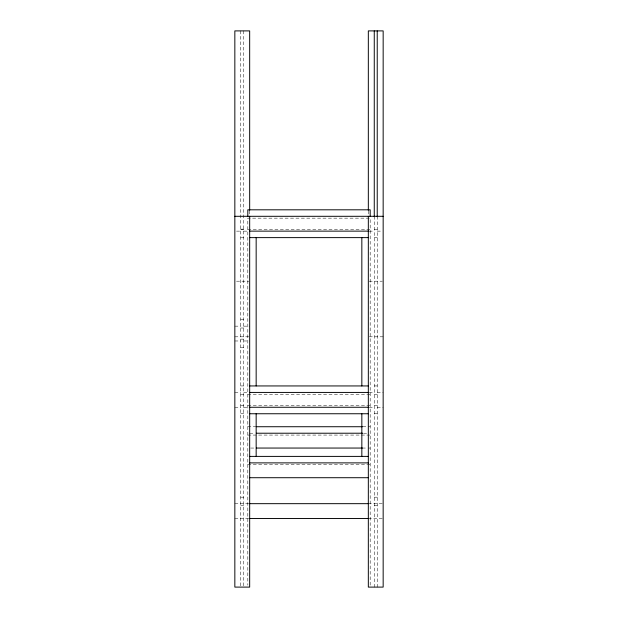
<?xml version="1.0" encoding="UTF-8"?>
<svg xmlns="http://www.w3.org/2000/svg" width="618" height="618" viewBox="0 0 618 618"><rect width="100%" height="100%" fill="white"/><g stroke="black" fill="none" stroke-linecap="round" stroke-linejoin="round"><path stroke-width="0.46" stroke-dasharray="3.09 2.32" d="M240.773 229.139L243.739 229.139M240.773 229.278L243.739 229.278M247.818 229.278L370.182 229.278M374.261 229.278L377.227 229.278M236.532 231.132L240.773 231.132M243.739 231.132L248.822 231.132M369.178 231.132L374.261 231.132M377.227 231.132L381.468 231.132M240.773 237.482L243.739 237.482M374.261 237.621L377.227 237.621M236.532 281.19L248.822 281.19M369.178 281.19L382.31 281.19M240.773 319.661L243.739 319.661M234.84 326.149L240.773 326.149M243.739 326.149L249.672 326.149M240.773 328.003L243.739 328.003M234.84 336.81L248.745 336.81M369.255 336.81L383.16 336.81M240.773 339.127L243.739 339.127M234.84 340.981L240.773 340.981M243.739 340.981L249.672 340.981M240.773 347.471L243.739 347.471M240.773 385.941L243.739 385.941M374.261 385.941L377.227 385.941M234.84 392.43L240.773 392.43M243.739 392.43L249.672 392.43M369.178 392.43L374.261 392.43M377.227 392.43L383.16 392.43M240.773 394.284L243.739 394.284M247.818 394.284L370.182 394.284M374.261 394.284L377.227 394.284M240.773 405.408L243.739 405.408M247.818 405.408L370.182 405.408M374.261 405.408L377.227 405.408M234.84 407.262L240.773 407.262M243.739 407.262L249.672 407.262M369.178 407.262L374.261 407.262M377.227 407.262L383.16 407.262M240.773 413.751L243.739 413.751M374.261 413.751L377.227 413.751M247.818 426.729L256.161 426.729M362.766 426.729L370.182 426.729M249.672 433.218L254.492 433.218M363.508 433.218L367.362 433.218M247.818 435.072L370.182 435.072M250.638 448.05L254.492 448.05M362.264 448.05L367.362 448.05M368.328 448.05L370.182 448.05M247.818 464.736L370.182 464.736M240.773 497.181L243.739 497.181M374.261 497.181L377.227 497.181M234.84 503.67L249.672 503.67M368.328 503.67L383.16 503.67M240.773 505.524L243.739 505.524M374.261 505.524L377.227 505.524M234.84 518.502L249.672 518.502M368.328 518.502L382.31 518.502M377.227 216.3L377.227 587.1M374.261 216.3L374.261 587.1M370.182 585.169L370.182 218.154L247.818 218.154L247.818 585.169M368.328 210.916L368.328 215.728M249.672 210.916L249.672 215.728M243.739 30.9L243.739 587.1M240.773 30.9L240.773 587.1"/><path stroke-width="0.93" d="M234.84 216.3L383.16 216.3M249.672 231.132L368.328 231.132M249.672 237.621L368.328 237.621M249.672 385.941L368.328 385.941M249.672 392.43L368.328 392.43M249.672 407.262L368.328 407.262M249.672 413.751L368.328 413.751M256.493 426.729L362.472 426.729M256.424 433.218L362.542 433.218M256.408 448.05L362.542 448.05M249.672 456.393L368.328 456.393M249.672 462.882L368.328 462.882M249.672 477.714L368.328 477.714M249.672 503.67L368.328 503.67M249.672 518.502L368.328 518.502M377.227 30.9L377.227 216.694M374.261 30.9L374.261 216.694M370.182 216.3L370.182 209.811L247.818 209.811L247.818 216.3M368.328 210.39L368.328 30.9L383.16 30.9L383.16 587.1L368.328 587.1L368.328 216.3M361.839 237.621L361.839 385.941M361.839 413.751L361.839 456.393M256.161 237.621L256.161 385.941M256.161 413.751L256.161 456.393M249.672 210.39L249.672 30.9L234.84 30.9L234.84 587.1L249.672 587.1L249.672 216.3"/></g></svg>
